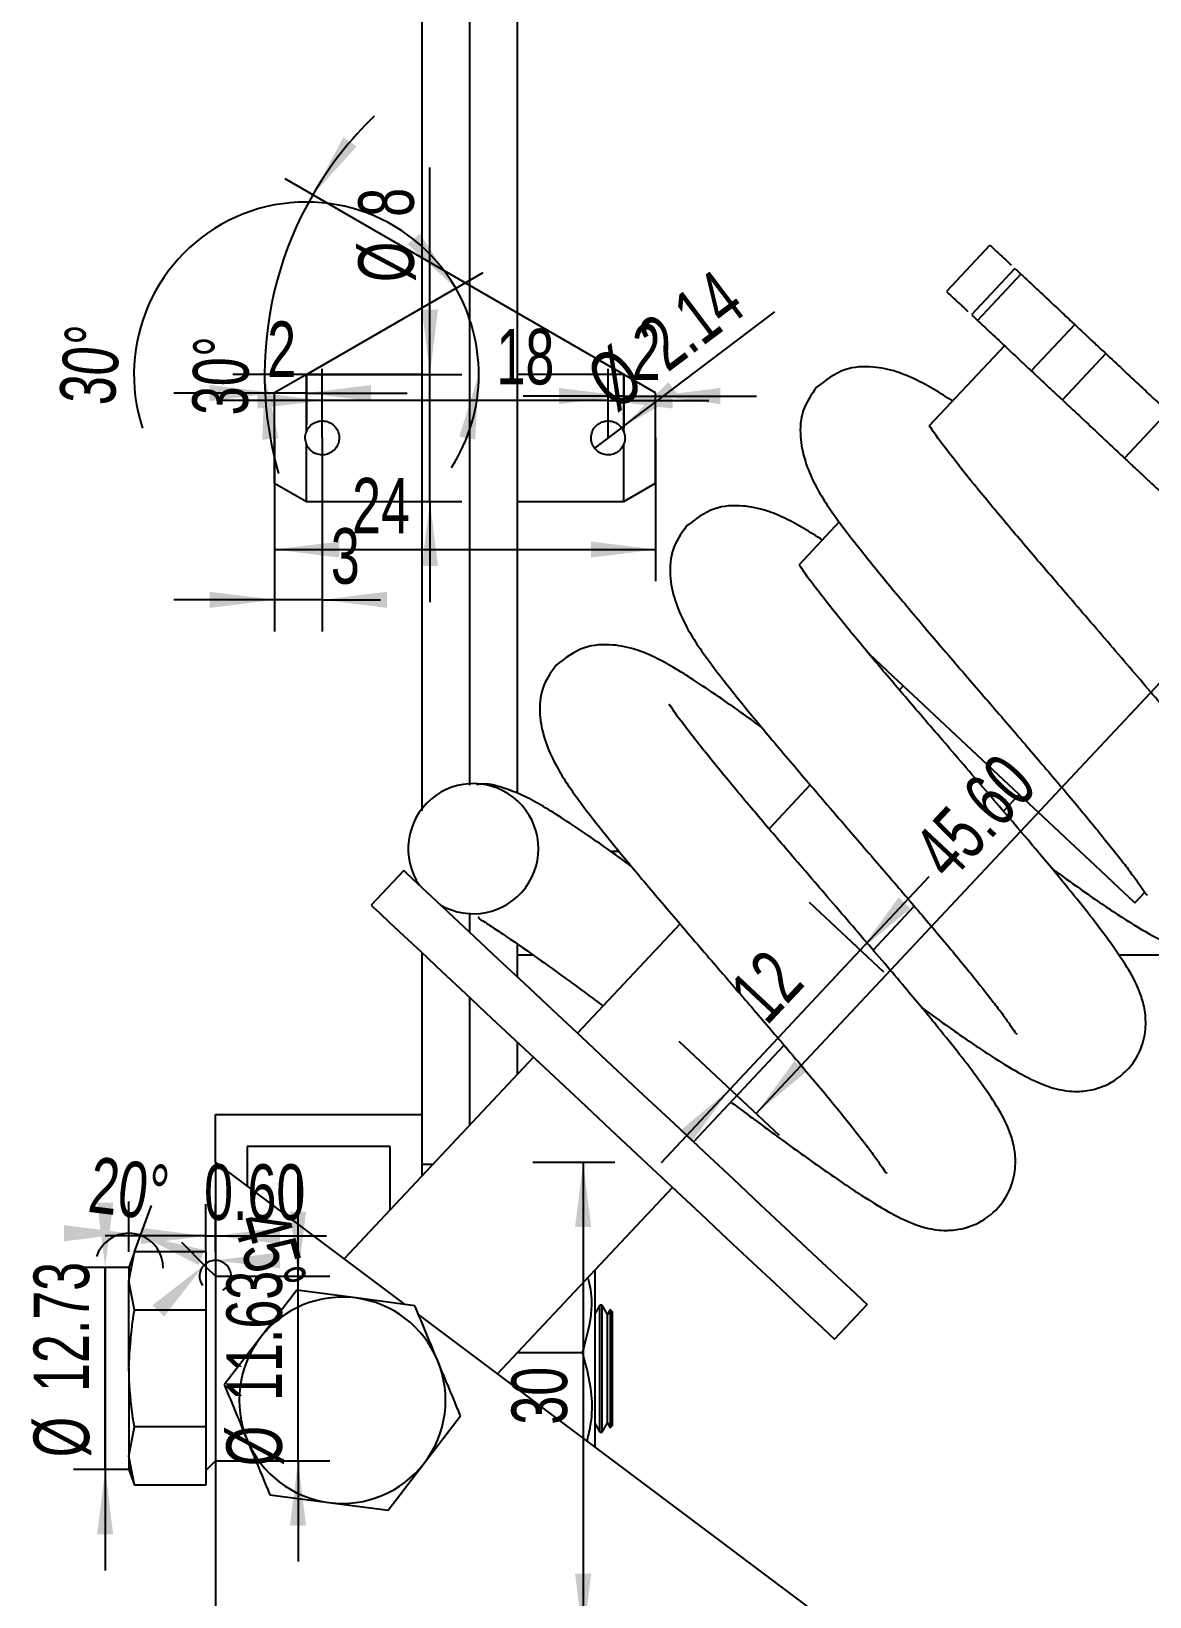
# Model space of a CAD drawing. Header units: millimetres. Extents: x 118 to 1056, y 18 to 712.
# Drawn here: x 203.9 to 274.3, y 556.1 to 654.7 of the extents above; entities that cross this region are included whole.
import ezdxf

# ---------------------------------------------------------------- set-up
doc = ezdxf.new("R2010")
doc.units = ezdxf.units.MM
doc.layers.add('10', color=7, linetype='Continuous')
doc.styles.add('SLDTEXTSTYLE5', font='TXT', dxfattribs={"width": 0.7})
doc.dimstyles.new('SLDDIMSTYLE0', dxfattribs={"dimtxt": 3.5, "dimasz": 4.08, "dimexe": 0, "dimexo": 0.0625, "dimgap": 0.875, "dimtad": 2, "dimrnd": 1e-09, "dimzin": 12, "dimdsep": 46, "dimtxsty": 'SLDTEXTSTYLE5', "dimsah": 1, "dimcen": 0.09, "dimadec": 0, "dimazin": 3, "dimtfac": 1, "dimtmove": 0, "dimatfit": 0, "dimfxl": 1, "dimfrac": 2, "dimtolj": 1, "dimtzin": 12, "dimarcsym": 0})
doc.dimstyles.new('SLDDIMSTYLE1', dxfattribs={"dimtxt": 3.5, "dimasz": 4.08, "dimexe": 0, "dimexo": 0.0625, "dimgap": 0.875, "dimtad": 2, "dimrnd": 1e-09, "dimzin": 4, "dimdsep": 46, "dimtxsty": 'SLDTEXTSTYLE5', "dimsah": 1, "dimcen": 0.09, "dimadec": 0, "dimazin": 1, "dimtfac": 1, "dimtofl": 0, "dimtmove": 0, "dimatfit": 3, "dimfxl": 1, "dimfrac": 2, "dimtolj": 1, "dimtzin": 12, "dimarcsym": 0})
doc.dimstyles.new('SLDDIMSTYLE2', dxfattribs={"dimtxt": 3.5, "dimasz": 4.08, "dimexe": 0, "dimexo": 0.0625, "dimgap": 0.875, "dimtad": 2, "dimrnd": 1e-09, "dimzin": 12, "dimdsep": 46, "dimtxsty": 'SLDTEXTSTYLE5', "dimsah": 1, "dimcen": 0.09, "dimadec": 0, "dimazin": 3, "dimtfac": 1, "dimtofl": 0, "dimtmove": 0, "dimatfit": 3, "dimfxl": 1, "dimfrac": 2, "dimtolj": 1, "dimtzin": 12, "dimarcsym": 0})
doc.dimstyles.new('SLDDIMSTYLE3', dxfattribs={"dimtxt": 3.5, "dimasz": 4.08, "dimexe": 0, "dimexo": 0.0625, "dimgap": 0.875, "dimtad": 2, "dimdec": 4, "dimzin": 12, "dimdsep": 46, "dimtxsty": 'SLDTEXTSTYLE5', "dimsah": 1, "dimcen": 0.09, "dimazin": 3, "dimtfac": 1, "dimtofl": 0, "dimtmove": 0, "dimatfit": 3, "dimfxl": 1, "dimfrac": 2, "dimtolj": 1, "dimtzin": 12, "dimarcsym": 0})
doc.dimstyles.new('SLDDIMSTYLE4', dxfattribs={"dimtxt": 3.5, "dimasz": 4.08, "dimexe": 0, "dimexo": 0.0625, "dimgap": 0.875, "dimtad": 2, "dimrnd": 1e-09, "dimzin": 0, "dimdsep": 46, "dimtxsty": 'SLDTEXTSTYLE5', "dimsah": 1, "dimcen": 0.09, "dimadec": 0, "dimazin": 0, "dimtfac": 1, "dimtmove": 0, "dimatfit": 0, "dimfxl": 1, "dimfrac": 2, "dimtolj": 1, "dimtzin": 12, "dimarcsym": 0})
doc.dimstyles.new('SLDDIMSTYLE6', dxfattribs={"dimtxt": 3.5, "dimasz": 4.08, "dimexe": 0, "dimexo": 0.0625, "dimgap": 0.875, "dimtad": 2, "dimrnd": 1e-09, "dimzin": 12, "dimdsep": 46, "dimtxsty": 'SLDTEXTSTYLE5', "dimblk1": 'NONE', "dimsah": 1, "dimcen": 0, "dimadec": 0, "dimazin": 3, "dimtfac": 1, "dimtmove": 0, "dimatfit": 3, "dimldrblk": 'NONE', "dimfxl": 1, "dimfrac": 2, "dimtolj": 1, "dimtzin": 12, "dimarcsym": 0})

# ---------------------------------------------------------------- blocks, each defined once
blk = doc.blocks.new('_D')
at = {"layer": '10', "transparency": 16777216}
for p, q in [((256.067, 596.796), (260.409, 601.43)), ((252.845, 599.815), (257.527, 595.428)), ((247.863, 588.038), (256.067, 596.796)), ((244.641, 591.057), (249.323, 586.671)), ((247.863, 588.038), (243.522, 583.404))]:
    blk.add_line(p, q, dxfattribs=at)
for points in [[(256.067, 596.796), (259.227, 599.426), (258.486, 600.121)], [(247.863, 588.038), (244.703, 585.408), (245.444, 584.714)]]:
    blk.add_solid(points, dxfattribs=at)
at = {"layer": '10', "transparency": 16777216, "insert": (247.622, 594.381), "char_height": 3.5, "attachment_point": 1, "rotation": 46.86737, "style": 'SLDTEXTSTYLE5'}
blk.add_mtext('12', dxfattribs=at)
blk = doc.blocks.new('_D_1')
at = {"layer": '10', "transparency": 16777216}
for p, q in [((275.817, 624.335), (282.141, 618.41)), ((249.505, 586.5), (280.681, 619.778)), ((244.641, 591.057), (250.965, 585.133))]:
    blk.add_line(p, q, dxfattribs=at)
for points in [[(280.681, 619.778), (277.521, 617.148), (278.262, 616.453)], [(249.505, 586.5), (252.665, 589.13), (251.924, 589.825)]]:
    blk.add_solid(points, dxfattribs=at)
at = {"layer": '10', "transparency": 16777216, "insert": (259.178, 603.425), "char_height": 3.5, "attachment_point": 1, "rotation": 46.86737, "style": 'SLDTEXTSTYLE5'}
blk.add_mtext('45.60', dxfattribs=at)
blk = doc.blocks.new('_D_2')
at = {"layer": '10', "transparency": 16777216}
for p, q in [((235.446, 583.434), (240.612, 583.434)), ((238.612, 583.434), (238.612, 553.434)), ((235.446, 553.434), (240.612, 553.434))]:
    blk.add_line(p, q, dxfattribs=at)
for points in [[(238.612, 583.434), (238.104, 579.354), (239.12, 579.354)], [(238.612, 553.434), (239.12, 557.514), (238.104, 557.514)]]:
    blk.add_solid(points, dxfattribs=at)
at = {"layer": '10', "transparency": 16777216, "insert": (234.1, 566.898), "char_height": 3.5, "attachment_point": 1, "rotation": 90, "style": 'SLDTEXTSTYLE5'}
blk.add_mtext('30', dxfattribs=at)
blk = doc.blocks.new('_D_9')
at = {"layer": '10', "transparency": 16777216}
blk.add_line((214.846, 576.849), (213.326, 578.369), dxfattribs=at)
for start, end in [(90, 135), (297.72537, 90), (135, 216.06774)]:
    blk.add_arc((215.446, 576.249), 0.998, start, end, dxfattribs=at)
for points in [[(215.446, 577.247), (219.526, 576.739), (219.526, 577.755)], [(214.74, 576.955), (211.496, 574.429), (212.215, 573.711)]]:
    blk.add_solid(points, dxfattribs=at)
at = {"layer": '10', "transparency": 16777216, "insert": (219.93, 580.678), "char_height": 3.5, "attachment_point": 1, "rotation": 285.60361, "style": 'SLDTEXTSTYLE5'}
blk.add_mtext('45°', dxfattribs=at)
blk = doc.blocks.new('_D_10')
at = {"layer": '10', "transparency": 16777216}
for p, q in [((214.846, 577.784), (214.846, 580.791)), ((215.446, 577.784), (215.446, 580.791)), ((214.846, 578.791), (208.496, 578.791)), ((214.846, 578.791), (215.446, 578.791)), ((215.446, 578.791), (222.455, 578.791))]:
    blk.add_line(p, q, dxfattribs=at)
for points in [[(214.846, 578.791), (210.766, 579.299), (210.766, 578.283)], [(215.446, 578.791), (219.526, 578.283), (219.526, 579.299)]]:
    blk.add_solid(points, dxfattribs=at)
at = {"layer": '10', "transparency": 16777216, "insert": (214.737, 583.303), "char_height": 3.5, "attachment_point": 1, "style": 'SLDTEXTSTYLE5'}
blk.add_mtext('0.60', dxfattribs=at)
blk = doc.blocks.new('_D_11')
at = {"layer": '10', "transparency": 16777216}
for p, q in [((220.653, 576.249), (220.653, 582.599)), ((215.446, 576.249), (222.653, 576.249)), ((220.653, 564.619), (220.653, 576.249)), ((215.446, 564.619), (222.653, 564.619)), ((220.653, 564.619), (220.653, 558.269))]:
    blk.add_line(p, q, dxfattribs=at)
for points in [[(220.653, 576.249), (221.161, 580.329), (220.145, 580.329)], [(220.653, 564.619), (220.145, 560.539), (221.161, 560.539)]]:
    blk.add_solid(points, dxfattribs=at)
at = {"layer": '10', "transparency": 16777216, "char_height": 3.5, "attachment_point": 1, "rotation": 90, "style": 'SLDTEXTSTYLE5'}
for s, insert in [('11.63', (216.141, 568.395)), ('%%c', (216.141, 564.282))]:
    blk.add_mtext(s, dxfattribs=dict(at, insert=insert))
blk = doc.blocks.new('_D_12')
at = {"layer": '10', "transparency": 16777216}
for p, q in [((209.996, 577.784), (209.996, 580.957)), ((210.355, 577.784), (211.418, 580.706))]:
    blk.add_line(p, q, dxfattribs=at)
for start, end in [(90, 161.23307), (70, 90), (358.76693, 70)]:
    blk.add_arc((209.996, 576.799), 2.158, start, end, dxfattribs=at)
for points in [[(209.996, 578.957), (205.916, 579.465), (205.916, 578.449)], [(210.734, 578.827), (214.394, 576.954), (214.742, 577.909)]]:
    blk.add_solid(points, dxfattribs=at)
at = {"layer": '10', "transparency": 16777216, "insert": (207.777, 583.793), "char_height": 3.5, "attachment_point": 1, "rotation": 352.96079, "style": 'SLDTEXTSTYLE5'}
blk.add_mtext('20°', dxfattribs=at)
blk = doc.blocks.new('_D_13')
at = {"layer": '10', "transparency": 16777216}
for p, q in [((209.996, 576.799), (206.508, 576.799)), ((208.508, 564.069), (208.508, 576.799)), ((208.508, 576.799), (208.508, 563.254)), ((209.996, 564.069), (206.508, 564.069)), ((208.508, 564.069), (208.508, 557.719))]:
    blk.add_line(p, q, dxfattribs=at)
for points in [[(208.508, 576.799), (209.016, 580.879), (208, 580.879)], [(208.508, 564.069), (208, 559.989), (209.016, 559.989)]]:
    blk.add_solid(points, dxfattribs=at)
at = {"layer": '10', "transparency": 16777216, "char_height": 3.5, "attachment_point": 1, "rotation": 90, "style": 'SLDTEXTSTYLE5'}
for s, insert in [('12.73', (203.996, 568.955)), ('%%c', (203.996, 564.842))]:
    blk.add_mtext(s, dxfattribs=dict(at, insert=insert))
blk = doc.blocks.new('_D_14')
at = {"layer": '10', "transparency": 16777216}
for p, q in [((219.178, 629.071), (219.178, 620.037)), ((243.178, 629.071), (243.178, 620.037)), ((219.178, 622.037), (243.178, 622.037))]:
    blk.add_line(p, q, dxfattribs=at)
for points in [[(219.178, 622.037), (223.258, 621.529), (223.258, 622.545)], [(243.178, 622.037), (239.098, 622.545), (239.098, 621.529)]]:
    blk.add_solid(points, dxfattribs=at)
at = {"layer": '10', "transparency": 16777216, "insert": (224.06, 626.549), "char_height": 3.5, "attachment_point": 1, "style": 'SLDTEXTSTYLE5'}
blk.add_mtext('24', dxfattribs=at)
blk = doc.blocks.new('_D_15')
at = {"layer": '10', "transparency": 16777216}
blk.add_line((221.178, 633.071), (232.315, 639.501), dxfattribs=at)
for start, end in [(30, 198.18247), (0, 30), (327.28333, 0)]:
    blk.add_arc((221.178, 633.071), 10.861, start, end, dxfattribs=at)
for points in [[(230.583, 638.501), (228.332, 641.941), (227.557, 641.284)], [(232.038, 633.071), (230.809, 629.147), (231.809, 628.965)]]:
    blk.add_solid(points, dxfattribs=at)
at = {"layer": '10', "transparency": 16777216, "insert": (205.598, 631.358), "char_height": 3.5, "attachment_point": 1, "rotation": 85.01796, "style": 'SLDTEXTSTYLE5'}
blk.add_mtext('30°', dxfattribs=at)
blk = doc.blocks.new('_D_16')
at = {"layer": '10', "transparency": 16777216}
for p, q in [((241.178, 633.071), (219.847, 645.386)), ((221.178, 633.071), (216.547, 633.071))]:
    blk.add_line(p, q, dxfattribs=at)
for start, end in [(134.00539, 150), (150, 180), (180, 195.99461)]:
    blk.add_arc((241.178, 633.071), 22.63, start, end, dxfattribs=at)
for points in [[(221.579, 644.386), (224.342, 647.431), (223.51, 648.016)], [(218.547, 633.071), (218.405, 628.962), (219.417, 629.052)]]:
    blk.add_solid(points, dxfattribs=at)
at = {"layer": '10', "transparency": 16777216, "insert": (213.981, 630.542), "char_height": 3.5, "attachment_point": 1, "rotation": 88.88069, "style": 'SLDTEXTSTYLE5'}
blk.add_mtext('30°', dxfattribs=at)
blk = doc.blocks.new('_D_17')
at = {"layer": '10', "transparency": 16777216}
for p, q in [((221.178, 633.071), (221.178, 629.898)), ((219.178, 631.898), (212.828, 631.898)), ((221.178, 631.898), (219.178, 631.898)), ((221.178, 631.898), (227.528, 631.898))]:
    blk.add_line(p, q, dxfattribs=at)
for points in [[(219.178, 631.898), (215.098, 632.406), (215.098, 631.39)], [(221.178, 631.898), (225.258, 631.39), (225.258, 632.406)]]:
    blk.add_solid(points, dxfattribs=at)
at = {"layer": '10', "transparency": 16777216, "insert": (218.711, 636.409), "char_height": 3.5, "attachment_point": 1, "style": 'SLDTEXTSTYLE5'}
blk.add_mtext('2', dxfattribs=at)
blk = doc.blocks.new('_D_18')
at = {"layer": '10', "transparency": 16777216}
for p, q in [((241.178, 633.071), (241.178, 629.71)), ((241.178, 631.71), (234.828, 631.71)), ((241.178, 631.71), (243.178, 631.71)), ((243.178, 631.71), (249.528, 631.71))]:
    blk.add_line(p, q, dxfattribs=at)
for points in [[(241.178, 631.71), (237.098, 632.218), (237.098, 631.202)], [(243.178, 631.71), (247.258, 631.202), (247.258, 632.218)]]:
    blk.add_solid(points, dxfattribs=at)
at = {"layer": '10', "transparency": 16777216, "insert": (241.671, 636.222), "char_height": 3.5, "attachment_point": 1, "style": 'SLDTEXTSTYLE5'}
blk.add_mtext('2', dxfattribs=at)
blk = doc.blocks.new('_D_19')
at = {"layer": '10', "transparency": 16777216}
for p, q in [((228.962, 633.071), (228.962, 646.109)), ((221.178, 633.071), (230.962, 633.071)), ((228.962, 625.071), (228.962, 633.071)), ((221.178, 625.071), (230.962, 625.071)), ((228.962, 625.071), (228.962, 618.721))]:
    blk.add_line(p, q, dxfattribs=at)
for points in [[(228.962, 633.071), (229.47, 637.151), (228.454, 637.151)], [(228.962, 625.071), (228.454, 620.991), (229.47, 620.991)]]:
    blk.add_solid(points, dxfattribs=at)
at = {"layer": '10', "transparency": 16777216, "char_height": 3.5, "attachment_point": 1, "rotation": 90, "style": 'SLDTEXTSTYLE5'}
for s, insert in [('8', (224.45, 643)), ('%%c', (224.45, 638.887))]:
    blk.add_mtext(s, dxfattribs=dict(at, insert=insert))
blk = doc.blocks.new('_D_20')
at = {"layer": '10', "transparency": 16777216}
for q in [(250.693, 637.007), (239.324, 628.426)]:
    blk.add_line((241.032, 629.715), q, dxfattribs=at)
blk.add_solid([(241.032, 629.715), (244.594, 631.768), (243.982, 632.579)], dxfattribs=at)
at = {"layer": '10', "transparency": 16777216, "char_height": 3.5, "attachment_point": 1, "rotation": 37.04587, "style": 'SLDTEXTSTYLE5'}
for s, insert in [('2.14', (241.815, 635.959)), ('%%c', (238.532, 633.481))]:
    blk.add_mtext(s, dxfattribs=dict(at, insert=insert))
blk = doc.blocks.new('_None')
blk = doc.blocks.new('_D_21')
at = {"layer": '10', "transparency": 16777216}
for p, q in [((222.178, 629.071), (222.178, 633.428)), ((240.178, 629.071), (240.178, 633.428)), ((222.178, 631.428), (215.828, 631.428)), ((240.178, 631.428), (222.178, 631.428)), ((240.178, 631.428), (246.528, 631.428))]:
    blk.add_line(p, q, dxfattribs=at)
for points in [[(222.178, 631.428), (218.098, 631.936), (218.098, 630.92)], [(240.178, 631.428), (244.258, 630.92), (244.258, 631.936)]]:
    blk.add_solid(points, dxfattribs=at)
at = {"layer": '10', "transparency": 16777216, "insert": (233.152, 635.939), "char_height": 3.5, "attachment_point": 1, "style": 'SLDTEXTSTYLE5'}
blk.add_mtext('18', dxfattribs=at)
blk = doc.blocks.new('_D_22')
at = {"layer": '10', "transparency": 16777216}
for p, q in [((222.178, 629.071), (222.178, 616.872)), ((219.178, 626.225), (219.178, 616.872)), ((219.178, 618.872), (212.828, 618.872)), ((222.178, 618.872), (219.178, 618.872)), ((222.178, 618.872), (225.841, 618.872))]:
    blk.add_line(p, q, dxfattribs=at)
for points in [[(219.178, 618.872), (215.098, 619.38), (215.098, 618.364)], [(222.178, 618.872), (226.258, 618.364), (226.258, 619.38)]]:
    blk.add_solid(points, dxfattribs=at)
at = {"layer": '10', "transparency": 16777216, "insert": (222.721, 623.384), "char_height": 3.5, "attachment_point": 1, "style": 'SLDTEXTSTYLE5'}
blk.add_mtext('3', dxfattribs=at)

msp = doc.modelspace()

# ---------------------------------------------------------------- linework, layer by layer
at = {"color": 7, "linetype": 'Continuous', "lineweight": 25}
for p, q in [((231.44621, 674.84294), (231.44621, 629.07053)), ((234.44621, 674.84294), (234.44621, 606.67782)), ((228.44621, 671.70593), (228.44621, 605.58127)), ((264.2296, 641.21984), (261.49484, 638.30075)), ((265.80759, 639.74149), (263.07283, 636.8224)), ((266.18502, 639.3879), (263.45026, 636.4688)), ((269.57191, 636.21488), (266.83715, 633.2958)), ((265.1437, 634.8823), (260.39096, 629.80921)), ((271.52733, 634.38295), (268.79257, 631.46386)), ((221.1779, 633.07054), (219.1779, 631.91584)), ((228.44621, 633.07054), (221.1779, 633.07054)), ((221.1779, 629.45119), (221.1779, 633.07054)), ((241.1779, 633.07054), (234.44621, 633.07054)), ((243.1779, 631.91584), (241.1779, 633.07054)), ((241.1779, 629.45119), (241.1779, 633.07054)), ((219.1779, 629.07053), (219.1779, 631.91584)), ((243.1779, 629.07053), (243.1779, 631.91584)), ((275.43817, 630.71907), (272.70341, 627.79997)), ((219.1779, 626.22523), (219.1779, 629.07053)), ((221.1779, 625.07053), (221.1779, 628.68988)), ((231.44621, 629.07053), (231.44621, 607.18365)), ((241.1779, 625.07053), (241.1779, 628.68988)), ((243.1779, 626.22523), (243.1779, 629.07053)), ((219.1779, 626.22523), (221.1779, 625.07053)), ((241.1779, 625.07053), (243.1779, 626.22523)), ((221.1779, 625.07053), (228.44621, 625.07053)), ((234.44621, 625.07053), (241.1779, 625.07053)), ((254.73564, 623.7727), (252.18669, 621.05193)), ((258.76764, 613.44995), (258.52868, 613.19488)), ((252.91938, 607.20748), (250.3244, 604.4376)), ((265.0766, 605.55763), (266.06537, 606.61305)), ((240.89605, 603.00249), (240.37077, 603.00249)), ((227.31036, 601.81209), (225.2593, 599.62278)), ((273.3631, 599.77616), (274.01375, 600.47065)), ((231.44621, 599.15243), (231.44621, 597.93742)), ((256.87232, 596.80035), (259.46762, 599.57058)), ((244.7151, 598.45021), (238.25696, 591.55675)), ((234.44621, 597.1925), (234.44621, 595.12687)), ((228.44621, 596.63711), (228.44621, 586.43443)), ((234.44621, 596.50248), (235.43373, 596.50248)), ((272.33858, 596.50248), (301.94621, 596.50248)), ((231.44621, 593.82655), (231.44621, 585.74958)), ((234.44621, 591.016), (234.44621, 588.9518)), ((245.55469, 584.71986), (251.26334, 590.8133)), ((235.47612, 590.05113), (223.56951, 577.34196)), ((215.44621, 586.43443), (228.44621, 586.43443)), ((215.44621, 583.43444), (215.44621, 586.43443)), ((228.44621, 586.43443), (228.44621, 582.54737)), ((217.44621, 584.43443), (217.44621, 581.93444)), ((226.44621, 584.43443), (217.44621, 584.43443)), ((226.44621, 580.41256), (226.44621, 584.43443)), ((215.44621, 583.43444), (215.44621, 553.43443)), ((227.39652, 574.4717), (215.44621, 583.43444)), ((233.22714, 570.09873), (244.23339, 581.84685)), ((210.3546, 577.78411), (209.99621, 576.79944)), ((209.99621, 575.94669), (210.3546, 577.78411)), ((214.84621, 577.78411), (210.3546, 577.78411)), ((214.84621, 577.78411), (214.84621, 576.34637)), ((209.99621, 576.79944), (209.99621, 575.94669)), ((215.44621, 576.24944), (214.84621, 576.84943)), ((214.84621, 576.34637), (214.84621, 575.547)), ((239.34621, 576.55944), (239.32091, 576.60325)), ((239.34621, 576.55944), (239.34621, 576.09531)), ((239.34621, 576.09531), (239.34621, 565.50943)), ((209.99621, 570.43444), (209.99621, 575.94669)), ((210.3546, 574.10927), (209.99621, 575.94669)), ((214.84621, 575.547), (214.84621, 574.10927)), ((220.57121, 575.36752), (218.28784, 572.38935)), ((224.29208, 574.87916), (220.57121, 575.36752)), ((214.84621, 574.10927), (210.3546, 574.10927)), ((214.84621, 574.10927), (214.84621, 571.23381)), ((228.01294, 574.3908), (224.29208, 574.87916)), ((239.66491, 574.43444), (239.34621, 573.88243)), ((239.80021, 574.43444), (239.66491, 574.43444)), ((239.66491, 570.43444), (239.66491, 574.43444)), ((240.13846, 573.84857), (239.80021, 574.43444)), ((239.80021, 570.43444), (239.80021, 574.43444)), ((240.31913, 574.16151), (240.13846, 573.84857)), ((240.44621, 574.03444), (240.31913, 574.16151)), ((240.31913, 574.16151), (240.31913, 566.70736)), ((240.44621, 574.03444), (240.44621, 566.83443)), ((254.45022, 572.2752), (256.50128, 574.46452)), ((255.44621, 553.43443), (228.2425, 573.83722)), ((240.13846, 570.43444), (240.13846, 573.84857)), ((218.28784, 572.38935), (216.00448, 569.41116)), ((214.84621, 571.23381), (214.84621, 569.63506)), ((238.54914, 571.42083), (234.46575, 571.42083)), ((209.99621, 570.43444), (209.99621, 564.92218)), ((239.66491, 566.43444), (239.66491, 570.43444)), ((239.80021, 566.43444), (239.80021, 570.43444)), ((240.13846, 567.0203), (240.13846, 570.43444)), ((214.84621, 569.63506), (214.84621, 566.7596)), ((228.60457, 564.47953), (230.88794, 567.45771)), ((209.99621, 564.92218), (210.3546, 566.7596)), ((214.84621, 566.7596), (210.3546, 566.7596)), ((214.84621, 566.7596), (214.84621, 565.32187)), ((239.34621, 566.98644), (239.66491, 566.43444)), ((239.66491, 566.43444), (239.80021, 566.43444)), ((239.80021, 566.43444), (240.13846, 567.0203)), ((240.13846, 567.0203), (240.31913, 566.70736)), ((240.31913, 566.70736), (240.44621, 566.83443)), ((214.84621, 565.32187), (214.84621, 564.5225)), ((210.3546, 563.08477), (209.99621, 564.92218)), ((209.99621, 564.92218), (209.99621, 564.06944)), ((214.84621, 564.01944), (215.44621, 564.61944)), ((214.84621, 564.5225), (214.84621, 563.08477)), ((226.3212, 561.50135), (228.60457, 564.47953)), ((209.99621, 564.06944), (210.3546, 563.08477)), ((214.84621, 563.08477), (210.3546, 563.08477)), ((218.87947, 562.47807), (222.60034, 561.98971)), ((222.60034, 561.98971), (226.3212, 561.50135))]:
    msp.add_line(p, q, dxfattribs=at)
at = {"color": 8, "linetype": 'Continuous', "lineweight": 25}
msp.add_line((229.14955, 583.29812), (228.44621, 583.29812), dxfattribs=at)
at = {"color": 7, "linetype": 'Continuous', "lineweight": 25, "flags": 128}
for points in [[(256.54157, 615.53545), (256.62001, 615.46196), (258.11874, 614.05787), (259.71995, 612.55778), (261.38545, 610.99745), (263.07554, 609.41408), (264.74992, 607.84544), (266.36866, 606.32892), (267.89316, 604.90069), (269.28707, 603.5948), (270.51716, 602.44239), (271.55409, 601.47094), (272.37314, 600.7036), (272.95478, 600.1587), (273.28514, 599.84919), (273.3631, 599.77616)], [(227.31036, 601.81209), (227.44059, 601.69009), (227.82895, 601.32626), (228.46852, 600.72708), (229.34787, 599.90326), (230.45132, 598.86949), (231.75917, 597.64422), (233.24809, 596.24932), (234.89151, 594.70968), (236.6601, 593.05277), (238.5223, 591.30817), (240.44488, 589.50699), (242.39353, 587.6814), (244.33348, 585.86395), (246.2301, 584.0871), (248.04956, 582.38253), (249.75938, 580.78068), (251.32906, 579.31013), (252.73058, 577.99711), (253.93893, 576.86507), (254.93255, 575.93419), (255.6937, 575.2211), (256.20882, 574.73852), (256.46869, 574.49505), (256.50128, 574.46452)], [(225.2593, 599.62278), (225.38952, 599.50077), (225.77788, 599.13694), (226.41745, 598.53777), (227.2968, 597.71394), (228.40025, 596.68017), (229.7081, 595.4549), (231.19702, 594.06), (232.84044, 592.52036), (234.60903, 590.86345), (236.47123, 589.11885), (238.39381, 587.31767), (240.34246, 585.49208), (242.28241, 583.67464), (244.17903, 581.89778), (245.99849, 580.19321), (247.70832, 578.59136), (249.27799, 577.12081), (250.67951, 575.80779), (251.88786, 574.67575), (252.88148, 573.74487), (253.64264, 573.03178), (254.15775, 572.5492), (254.41762, 572.30573), (254.45022, 572.2752)]]:
    msp.add_lwpolyline(points, dxfattribs=at)
at = {"color": 7, "linetype": 'Continuous', "lineweight": 25}
for centre, radius, start, end in [((231.69289, 603.18738), 4.1, 239.5517506, 214.1822557), ((223.44621, 568.43444), 6.5, 82.5226736, 142.5226736), ((223.44621, 568.43444), 6.5, 22.5226736, 82.5226736), ((223.44621, 568.43444), 6.5, 142.5226736, 202.5226736), ((223.44621, 568.43444), 6.5, 322.5226736, 22.5226736), ((223.44621, 568.43444), 6.5, 202.5226736, 262.5226736), ((223.44621, 568.43444), 6.5, 262.5226736, 322.5226736)]:
    msp.add_arc(centre, radius, start, end, dxfattribs=at)
for points, knots in [([(264.2296, 641.21984), (264.28575, 641.16724), (264.39747, 641.06257), (264.93486, 640.55911), (265.39722, 640.12595), (265.57154, 639.96264)], [0, 0, 0, 0, 0.38627897, 0.7686211, 1, 1, 1, 1]), ([(265.82696, 639.72335), (265.83469, 639.71611), (265.85197, 639.69992), (266.06652, 639.49892), (266.18502, 639.3879)], [0, 0, 0, 0, 0.44767102, 1, 1, 1, 1]), ([(266.18502, 639.3879), (266.42211, 639.16578), (266.89389, 638.7238), (267.84121, 637.83629), (268.82311, 636.91641), (269.32284, 636.44822), (269.57191, 636.21488)], [0, 0, 0, 0, 0.282279946, 0.561683542, 0.781547231, 1, 1, 1, 1]), ([(261.49484, 638.30075), (261.55099, 638.24814), (261.66271, 638.14348), (262.2001, 637.64002), (262.66246, 637.20686), (262.83678, 637.04355)], [0, 0, 0, 0, 0.38627896, 0.7686211, 1, 1, 1, 1]), ([(263.0922, 636.80426), (263.09993, 636.79701), (263.11721, 636.78083), (263.33176, 636.57982), (263.45026, 636.4688)], [0, 0, 0, 0, 0.44767102, 1, 1, 1, 1]), ([(263.45026, 636.4688), (263.68736, 636.24668), (264.15913, 635.80471), (265.10646, 634.9172), (266.08835, 633.99731), (266.58808, 633.52913), (266.83715, 633.2958)], [0, 0, 0, 0, 0.28228019, 0.56168405, 0.78154786, 1, 1, 1, 1]), ([(269.57191, 636.21488), (269.71912, 636.07696), (270.0132, 635.80146), (270.0754, 635.7432), (270.32734, 635.50715), (270.82211, 635.04363), (271.2921, 634.60333), (271.52733, 634.38295)], [0, 0, 0, 0, 0.18614061, 0.37183151, 0.5574761, 0.77850967, 1, 1, 1, 1]), ([(271.52733, 634.38295), (271.88043, 634.05215), (272.58303, 633.39391), (273.66853, 632.37695), (274.54658, 631.55435), (275.14161, 630.9969), (275.43817, 630.71907)], [0, 0, 0, 0, 0.28228042, 0.56168443, 0.78154766, 1, 1, 1, 1]), ([(261.87845, 631.39696), (261.49108, 631.64256), (260.70849, 632.13875), (259.58455, 632.75748), (258.28889, 633.30048), (256.79536, 633.61925), (254.92997, 633.50935), (253.87946, 632.6987), (253.31251, 632.26119)], [0, 0, 0, 0, 0.14754507, 0.29808146, 0.4305484, 0.58847887, 0.77790528, 1, 1, 1, 1]), ([(266.83715, 633.2958), (266.98436, 633.15788), (267.27844, 632.88237), (267.34064, 632.8241), (267.59258, 632.58806), (268.08735, 632.12454), (268.55734, 631.68423), (268.79257, 631.46386)], [0, 0, 0, 0, 0.18614063, 0.37183164, 0.5574762, 0.77850968, 1, 1, 1, 1]), ([(253.31251, 632.26119), (252.98533, 631.79714), (252.35622, 630.90481), (252.22206, 629.22605), (252.52998, 627.65329), (253.31659, 625.79728), (254.62933, 623.86228), (256.24332, 621.80385), (258.16283, 619.4499), (260.3933, 616.81371), (262.75018, 614.05853), (265.07142, 611.37178), (267.28929, 608.78249), (269.39816, 606.3033), (271.23334, 604.07867), (272.4752, 602.51669), (273.2454, 601.49262), (273.70752, 600.84877), (274.0423, 600.34922), (274.10831, 600.27891), (274.14044, 600.24469)], [0, 0, 0, 0, 0.05511035, 0.10597138, 0.15174419, 0.19254159, 0.26510774, 0.33281452, 0.4019209, 0.47341321, 0.54397115, 0.60912505, 0.67183042, 0.73760188, 0.80436752, 0.8641413, 0.89393402, 0.92761687, 0.9647651, 1, 1, 1, 1]), ([(268.79257, 631.46386), (269.14567, 631.13305), (269.84827, 630.47482), (270.93377, 629.45786), (271.81182, 628.63526), (272.40685, 628.0778), (272.70341, 627.79997)], [0, 0, 0, 0, 0.28228042, 0.56168443, 0.78154766, 1, 1, 1, 1]), ([(221.1779, 628.68988), (221.14846, 628.79413), (221.08781, 629.00897), (221.11733, 629.275), (221.16612, 629.41691), (221.1779, 629.45119)], [0, 0, 0, 0, 0.41693995, 0.85916557, 1, 1, 1, 1]), ([(221.1779, 629.45119), (221.19972, 629.50137), (221.26853, 629.65955), (221.4593, 629.8892), (221.76784, 630.08148), (222.12554, 630.15947), (222.48297, 630.11617), (222.80396, 629.96203), (223.06103, 629.71015), (223.21533, 629.39787), (223.26503, 629.05539), (223.20842, 628.71664), (223.03781, 628.40128), (222.77175, 628.15592), (222.43578, 628.01075), (222.0728, 627.9859), (221.72734, 628.07886), (221.43154, 628.27727), (221.2574, 628.50177), (221.19421, 628.65129), (221.1779, 628.68988)], [0, 0, 0, 0, 0.02768989, 0.087291117, 0.148573669, 0.209474667, 0.268368859, 0.326822448, 0.387014216, 0.44847373, 0.500031129, 0.559263343, 0.618447117, 0.678876239, 0.740331264, 0.80037544, 0.858749906, 0.917802875, 0.978789318, 1, 1, 1, 1]), ([(241.1779, 628.68988), (241.13188, 628.59469), (241.03363, 628.39149), (240.77044, 628.15642), (240.43614, 628.01062), (240.07266, 627.98593), (239.72756, 628.07888), (239.43078, 628.27715), (239.21099, 628.56582), (239.09862, 628.91454), (239.10808, 629.27667), (239.23233, 629.61123), (239.45838, 629.88942), (239.76811, 630.08143), (240.12539, 630.15945), (240.4833, 630.11628), (240.80279, 629.96163), (241.04573, 629.73058), (241.13733, 629.53694), (241.1779, 629.45119)], [0, 0, 0, 0, 0.05325804, 0.11369445, 0.17515636, 0.23520786, 0.29358884, 0.35264897, 0.41364234, 0.47488186, 0.53434057, 0.59278471, 0.6523927, 0.71368268, 0.77459048, 0.83349186, 0.891952, 0.95215101, 1, 1, 1, 1]), ([(241.1779, 629.45119), (241.20733, 629.34694), (241.26799, 629.1321), (241.23847, 628.86607), (241.18968, 628.72416), (241.1779, 628.68988)], [0, 0, 0, 0, 0.41693974, 0.8591649, 1, 1, 1, 1]), ([(268.12308, 601.94509), (268.7233, 601.51025), (270.2456, 600.4074), (272.28248, 599.01373), (274.22628, 597.81347), (275.70304, 597.08003), (276.78537, 596.74219), (277.76145, 596.63291), (278.827, 596.68914), (280.23256, 597.17716), (281.53293, 598.36206), (282.18348, 599.83947), (282.29506, 601.18048), (282.10711, 602.27292), (281.66611, 603.47811), (281.00433, 604.61856), (279.97393, 606.12333), (278.76166, 607.7183), (277.29259, 609.54738), (275.34748, 611.89853), (272.86514, 614.80854), (270.18228, 617.92694), (267.70781, 620.80192), (265.47915, 623.41884), (263.77808, 625.45935), (262.50321, 627.03942), (261.41558, 628.4351), (260.70709, 629.37074), (260.43995, 629.84105), (260.43096, 629.73822), (260.42981, 629.72505)], [0, 0, 0, 0, 0.03487792, 0.08845991, 0.13951867, 0.18495609, 0.21897018, 0.23194701, 0.24804434, 0.27144552, 0.29988788, 0.32594755, 0.34927247, 0.37114132, 0.39249349, 0.43606477, 0.47778029, 0.51644772, 0.55528787, 0.60322098, 0.66021108, 0.7184986, 0.76959176, 0.81440537, 0.86497651, 0.89387045, 0.92208895, 0.97244973, 0.9964719, 1, 1, 1, 1]), ([(272.70341, 627.79997), (272.9344, 627.58357), (273.39582, 627.15129), (273.83069, 626.74388), (274.42747, 626.18478), (275.20656, 625.45489), (275.79552, 624.90312), (276.0903, 624.62696)], [0, 0, 0, 0, 0.186140055, 0.371831863, 0.557475469, 0.77851023, 1, 1, 1, 1]), ([(253.67418, 622.63968), (253.28681, 622.88528), (252.50421, 623.38147), (251.38028, 624.00021), (250.08462, 624.54319), (248.59109, 624.86197), (246.7257, 624.75207), (245.67518, 623.94142), (245.10823, 623.50392)], [0, 0, 0, 0, 0.14754506, 0.29808162, 0.4305484, 0.58847886, 0.77790527, 1, 1, 1, 1]), ([(245.10823, 623.50392), (244.78106, 623.03986), (244.15194, 622.14754), (244.01779, 620.46878), (244.3257, 618.89602), (245.11232, 617.04), (246.42506, 615.10501), (248.03904, 613.04657), (249.95856, 610.69263), (252.18902, 608.05643), (254.54591, 605.30126), (256.86714, 602.6145), (259.08502, 600.02522), (261.19389, 597.54602), (263.02906, 595.3214), (264.27093, 593.75941), (265.04113, 592.73535), (265.50324, 592.0915), (265.83803, 591.59194), (265.90403, 591.52164), (265.93616, 591.48741)], [0, 0, 0, 0, 0.05511029, 0.10597131, 0.15174412, 0.19254162, 0.26510768, 0.33281454, 0.40192084, 0.47341324, 0.54397109, 0.60912508, 0.67183046, 0.73760192, 0.80436751, 0.8641413, 0.89393402, 0.92761687, 0.9647651, 1, 1, 1, 1]), ([(259.91881, 593.18781), (260.51902, 592.75298), (262.04133, 591.65012), (264.07821, 590.25645), (266.02201, 589.0562), (267.49877, 588.32276), (268.5811, 587.98491), (269.55718, 587.87564), (270.62272, 587.93187), (272.02829, 588.41988), (273.32866, 589.60479), (273.9792, 591.08219), (274.09079, 592.4232), (273.90284, 593.51564), (273.46183, 594.72083), (272.80006, 595.86129), (271.76966, 597.36605), (270.55739, 598.96103), (269.08831, 600.79011), (267.14321, 603.14125), (264.66086, 606.05126), (261.97801, 609.16966), (259.50353, 612.04464), (257.27488, 614.66156), (255.57381, 616.70208), (254.29894, 618.28214), (253.21131, 619.67783), (252.50282, 620.61346), (252.23568, 621.08378), (252.22668, 620.98094), (252.22553, 620.96778)], [0, 0, 0, 0, 0.03487795, 0.08845994, 0.13951868, 0.1849561, 0.21897018, 0.23194702, 0.24804435, 0.27144552, 0.29988787, 0.32594755, 0.34927246, 0.37114131, 0.39249351, 0.43606479, 0.47778029, 0.51644772, 0.55528792, 0.60322104, 0.66021106, 0.71849858, 0.76959174, 0.81440535, 0.86497656, 0.89387043, 0.92208899, 0.97244973, 0.9964719, 1, 1, 1, 1]), ([(249.84607, 610.84632), (249.40784, 611.16245), (248.45977, 611.84636), (247.04252, 612.84168), (245.63584, 613.78977), (244.3427, 614.5969), (243.17516, 615.24423), (241.8806, 615.78552), (240.38672, 616.10484), (238.52145, 615.99475), (237.47092, 615.18412), (236.90396, 614.74664)], [0, 0, 0, 0, 0.08976125, 0.19418804, 0.31953871, 0.42847757, 0.52940374, 0.61821513, 0.72409854, 0.85109819, 1, 1, 1, 1]), ([(236.90396, 614.74664), (236.57679, 614.28258), (235.94767, 613.39026), (235.81351, 611.7115), (236.12143, 610.13874), (236.90804, 608.28272), (238.22079, 606.34774), (239.83476, 604.28929), (241.75429, 601.93535), (243.98475, 599.29916), (246.34164, 596.54398), (248.66287, 593.85723), (250.88074, 591.26794), (252.98961, 588.78875), (254.82479, 586.56412), (256.06665, 585.00213), (256.83685, 583.97807), (257.29897, 583.33423), (257.63376, 582.83467), (257.69976, 582.76436), (257.73189, 582.73013)], [0, 0, 0, 0, 0.05511029, 0.105971316, 0.151744128, 0.192541626, 0.265107691, 0.332814546, 0.401920848, 0.473413264, 0.543971104, 0.609125045, 0.671830424, 0.737601889, 0.804367525, 0.864141316, 0.893934039, 0.927616861, 0.96476509, 1, 1, 1, 1]), ([(247.91017, 587.23411), (248.03606, 587.13974), (249.04788, 586.38134), (250.96649, 584.95779), (253.55065, 583.09626), (255.8804, 581.49284), (257.81622, 580.3004), (259.29478, 579.56519), (260.3768, 579.22767), (261.35291, 579.11835), (262.41845, 579.1746), (263.82401, 579.66261), (265.12439, 580.84751), (265.77493, 582.32492), (265.88652, 583.66593), (265.69857, 584.75836), (265.25756, 585.96356), (264.59579, 587.10401), (263.56539, 588.60878), (262.35311, 590.20375), (260.88404, 592.03283), (258.93893, 594.38398), (256.45659, 597.29399), (253.77373, 600.41238), (251.29926, 603.28736), (249.0706, 605.90428), (247.36953, 607.9448), (246.09466, 609.52486), (245.00703, 610.92056), (244.29854, 611.85618), (244.03141, 612.3265), (244.02241, 612.22367), (244.02126, 612.2105)], [0, 0, 0, 0, 0.00606352, 0.04873225, 0.09805031, 0.14812508, 0.19584176, 0.23830506, 0.27009274, 0.28222018, 0.29726386, 0.31913329, 0.34571394, 0.37006787, 0.39186605, 0.41230344, 0.43225805, 0.47297736, 0.51196236, 0.5480988, 0.58439668, 0.62919232, 0.68245211, 0.73692433, 0.78467318, 0.8265535, 0.87381456, 0.90081718, 0.92718868, 0.97425305, 0.99670283, 1, 1, 1, 1]), ([(241.6418, 602.08904), (241.20356, 602.40518), (240.2555, 603.08912), (238.83827, 604.08425), (237.43148, 605.03318), (236.13869, 605.83748), (234.97003, 606.49395), (233.67934, 607.00373), (232.64136, 607.32312), (232.02404, 607.24428), (231.9017, 607.22866)], [0, 0, 0, 0, 0.11963869, 0.25882422, 0.42589797, 0.57109737, 0.70561705, 0.82398959, 0.96511647, 1, 1, 1, 1]), ([(232.06963, 598.87917), (232.0629, 598.87615), (231.95424, 598.82743), (232.25082, 598.67751), (232.84306, 598.2789), (234.09055, 597.45953), (236.00573, 596.11326), (238.14373, 594.55399), (239.52728, 593.52305), (239.86402, 593.27214)], [0, 0, 0, 0, 0.00903007, 0.14573334, 0.27105489, 0.38596169, 0.63225676, 0.91049645, 1, 1, 1, 1]), ([(238.89528, 576.14892), (238.92852, 576.03715), (239.11921, 575.39586), (239.21924, 573.78312), (238.80862, 572.33554), (238.54914, 571.42083)], [0, 0, 0, 0, 0.07210291, 0.41366381, 1, 1, 1, 1]), ([(209.99621, 570.43444), (210.06173, 571.63328), (210.12908, 572.86539), (210.34867, 574.07657), (210.3546, 574.10927)], [0, 0, 0, 0, 0.97300427, 1, 1, 1, 1]), ([(229.45044, 570.92426), (228.98147, 572.05515), (228.49949, 573.21743), (228.02573, 574.35996), (228.01294, 574.3908)], [0, 0, 0, 0, 0.97300451, 1, 1, 1, 1]), ([(238.54914, 571.42083), (238.63611, 571.12273), (239.05497, 569.68694), (239.30794, 567.77259), (238.93644, 566.25149), (238.84671, 565.88406)], [0, 0, 0, 0, 0.16577744, 0.79848886, 1, 1, 1, 1]), ([(210.3546, 566.7596), (210.30081, 567.06678), (210.08829, 568.28063), (210.03558, 569.51353), (209.99621, 570.43444)], [0, 0, 0, 0, 0.25306645, 1, 1, 1, 1]), ([(230.88794, 567.45771), (230.76778, 567.74748), (230.29295, 568.89252), (229.81067, 570.05555), (229.45044, 570.92426)], [0, 0, 0, 0, 0.253066561, 1, 1, 1, 1]), ([(216.00448, 569.41116), (216.01727, 569.38032), (216.49107, 568.23781), (216.97303, 567.07552), (217.44198, 565.94462)], [0, 0, 0, 0, 0.02699585, 1, 1, 1, 1]), ([(217.44198, 565.94462), (217.80221, 565.07591), (218.28449, 563.91288), (218.75931, 562.76784), (218.87947, 562.47807)], [0, 0, 0, 0, 0.74693358, 1, 1, 1, 1])]:
    msp.add_open_spline(points, degree=3, knots=knots, dxfattribs=at)

# ---------------------------------------------------------------- dimensions: what is measured, and where the dimension line sits
at = {"layer": '10'}
for base, line1, line2, picture, middle in [((219.31854, 638.92773), ((243.1779, 631.91583), (241.1779, 633.07053)), ((221.1779, 633.07053), (241.1779, 633.07053)), '_D_16', (218.55174, 633.51261)), ((231.66835, 635.88144), ((241.1779, 633.07053), (221.1779, 633.07053)), ((219.1779, 631.91583), (221.1779, 633.07053)), '_D_15', (210.35841, 634.0137)), ((210.37088, 578.92428), ((210.3546, 577.7841), (209.99621, 576.79944)), ((209.99621, 576.79944), (209.99621, 577.7841)), '_D_12', (210.26062, 578.9408)), ((215.06427, 577.17151), ((215.44621, 577.7841), (215.44621, 576.24944)), ((215.44621, 576.24944), (214.84621, 576.84944)), '_D_9', (216.40747, 576.51789))]:
    dim = msp.add_angular_dim_2l(base=base, line1=line1, line2=line2, dimstyle='SLDDIMSTYLE3', dxfattribs=at)
    dim.commit()
    dim.dimension.update_dxf_attribs({"geometry": picture, "text_midpoint": middle, "dimtype": 162})
for base, p1, p2, picture, middle in [((226.79826, 633.07053), (221.1779, 625.07053), (221.1779, 633.07053), '_D_19', (226.79826, 641.7045)), ((220.65297, 576.24944), (215.44621, 564.61944), (215.44621, 576.24944), '_D_11', (220.65297, 570.1694)), ((206.34466, 576.79944), (209.99621, 564.06944), (209.99621, 576.79944), '_D_13', (206.34466, 570.7295))]:
    dim = msp.add_linear_dim(base=base, p1=p1, p2=p2, angle=90, text='%%c<>', dimstyle='SLDDIMSTYLE0', dxfattribs=at)
    dim.commit()
    dim.dimension.update_dxf_attribs({"geometry": picture, "text_midpoint": middle, "dimtype": 160})
dim = msp.add_diameter_dim_2p(p1=(239.32388, 628.42591), p2=(241.03192, 629.71516), dimstyle='SLDDIMSTYLE6', dxfattribs=at)
dim.commit()
dim.dimension.update_dxf_attribs({"geometry": '_D_20', "text_midpoint": (245.3382, 632.96558), "dimtype": 163})
for base, p1, p2, dimstyle, picture, middle in [((219.1779, 634.06117), (221.1779, 633.07053), (219.1779, 631.91583), 'SLDDIMSTYLE0', '_D_17', (219.4769, 634.06117)), ((243.1779, 633.8734), (241.1779, 633.07053), (243.1779, 631.91583), 'SLDDIMSTYLE0', '_D_18', (242.43698, 633.8734)), ((222.1779, 633.59116), (240.1779, 629.07053), (222.1779, 629.07053), 'SLDDIMSTYLE0', '_D_21', (234.68413, 633.59116)), ((219.1779, 621.03541), (222.1779, 629.07053), (219.1779, 626.22523), 'SLDDIMSTYLE0', '_D_22', (223.48676, 621.03541)), ((243.1779, 624.20084), (219.1779, 629.07053), (243.1779, 629.07053), 'SLDDIMSTYLE2', '_D_14', (225.59282, 624.20084)), ((215.44621, 580.95434), (214.84621, 577.7841), (215.44621, 577.7841), 'SLDDIMSTYLE4', '_D_10', (217.80241, 580.95434))]:
    dim = msp.add_linear_dim(base=base, p1=p1, p2=p2, dimstyle=dimstyle, dxfattribs=at)
    dim.commit()
    dim.dimension.update_dxf_attribs({"geometry": picture, "text_midpoint": middle, "dimtype": 160})
for base, p1, p2, angle, dimstyle, picture, middle in [((279.1008, 621.25845), (244.64058, 591.0574), (275.81682, 624.33505), 46.867368, 'SLDDIMSTYLE1', '_D_1', (263.51268, 604.61962)), ((254.48685, 598.27637), (244.64058, 591.0574), (252.84486, 599.81468), 46.867368, 'SLDDIMSTYLE0', '_D', (250.38471, 593.89774)), ((236.44621, 553.43444), (235.44621, 583.43444), (235.44621, 553.43444), 90, 'SLDDIMSTYLE2', '_D_2', (236.44621, 568.43444))]:
    dim = msp.add_linear_dim(base=base, p1=p1, p2=p2, angle=angle, dimstyle=dimstyle, dxfattribs=at)
    dim.commit()
    dim.dimension.update_dxf_attribs({"geometry": picture, "text_midpoint": middle, "dimtype": 160})

doc.saveas('drawing.dxf')
